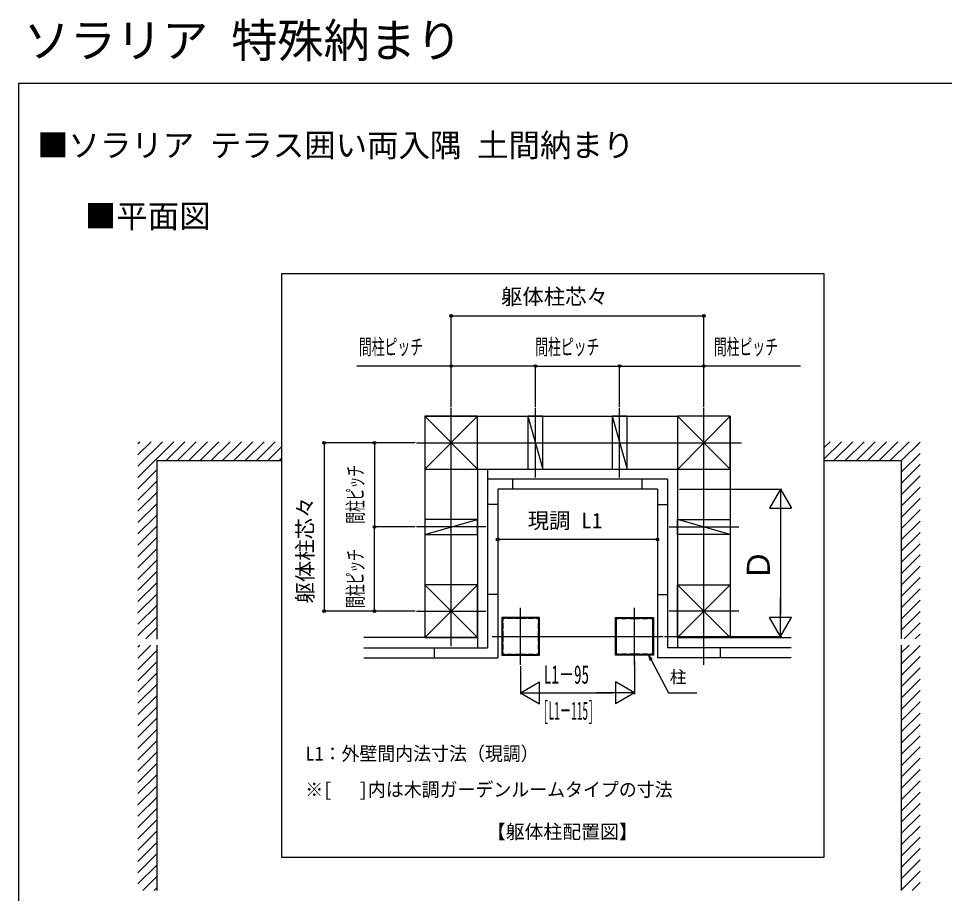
# Model space of a CAD drawing. Units: millimetres, scale not verified. Extents: x -875 to 875, y -1304 to 1297.
# Drawn here: x -875 to -139, y 602 to 1297 of the extents above; entities that cross this region are included whole.
import ezdxf
from ezdxf.enums import TextEntityAlignment as Align

# ---------------------------------------------------------------- set-up
doc = ezdxf.new("R2010")
doc.units = ezdxf.units.MM
doc.header["$LTSCALE"] = 8
for name, color, linetype in [('0-2_USER1', 3, 'Continuous'), ('0-4_YKK_12', 2, 'Continuous'), ('0-6_YKK_A1', 4, 'Continuous'), ('0-7_YKK_D', 6, 'Continuous'), ('0-8_YKK_ZWAK', 7, 'Continuous'), ('0-9_YSS_K', 3, 'Continuous')]:
    doc.layers.add(name, color=color, linetype=linetype)
doc.styles.add('ＭＳ ゴシック', font='')
doc.styles.get('ＭＳ ゴシック').set_extended_font_data('MS Gothic')

msp = doc.modelspace()

# ---------------------------------------------------------------- linework, layer by layer
at = {"layer": '0-4_YKK_12'}
for p, q in [((-530.94, 798.323), (-530.94, 987.656)), ((-463.94, 932.323), (-463.94, 987.656)), ((-396.94, 932.323), (-396.94, 987.656)), ((-329.94, 783.323), (-329.94, 987.656)), ((-558.607, 959.99), (-300.017, 959.99)), ((-503.274, 892.99), (-558.607, 892.99)), ((-357.607, 892.99), (-302.274, 892.99)), ((-558.607, 825.99), (-503.274, 825.99)), ((-475.74, 783.323), (-475.74, 828.656)), ((-385.14, 783.323), (-385.14, 828.656)), ((-302.274, 825.99), (-357.607, 825.99)), ((-498.407, 805.99), (-362.321, 805.99))]:
    msp.add_line(p, q, dxfattribs=at)
msp.add_lwpolyline([(-665.66, 1094.527), (-234.513, 1094.527), (-234.513, 630.138), (-665.66, 630.138)], close=True, dxfattribs=at)
at = {"layer": '0-6_YKK_A1'}
for p, q in [((-551.94, 980.99), (-350.94, 980.99)), ((-551.94, 980.99), (-551.94, 846.99)), ((-551.94, 938.99), (-509.94, 980.99)), ((-551.94, 980.99), (-509.94, 938.99)), ((-350.94, 980.99), (-308.94, 938.99)), ((-350.75, 938.99), (-308.94, 980.99)), ((-308.94, 980.99), (-308.94, 846.99)), ((-509.94, 938.99), (-350.94, 938.99)), ((-509.94, 938.99), (-509.94, 796.99)), ((-501.94, 938.99), (-501.94, 796.99)), ((-350.94, 938.99), (-350.94, 796.99)), ((-358.94, 930.99), (-501.94, 930.99)), ((-481.849, 922.99), (-481.849, 930.99)), ((-379.032, 922.99), (-379.032, 930.99)), ((-358.94, 930.99), (-358.94, 796.99)), ((-366.94, 922.99), (-366.94, 788.99)), ((-493.94, 910.898), (-501.94, 910.898)), ((-366.94, 910.898), (-358.94, 910.898)), ((-551.94, 886.99), (-509.94, 898.99)), ((-509.94, 886.99), (-509.94, 898.99)), ((-350.94, 886.99), (-350.94, 898.99)), ((-308.94, 886.99), (-350.94, 898.99)), ((-551.94, 886.99), (-509.94, 886.99)), ((-308.94, 886.99), (-350.94, 886.99)), ((-509.94, 846.99), (-551.94, 804.99)), ((-551.94, 846.99), (-509.94, 804.99)), ((-350.94, 846.99), (-308.94, 804.99)), ((-308.94, 846.99), (-350.94, 804.99)), ((-493.94, 839.209), (-501.94, 839.209)), ((-366.94, 839.209), (-358.94, 839.209)), ((-509.94, 804.99), (-600.309, 804.99)), ((-350.94, 804.99), (-260.572, 804.99)), ((-600.309, 796.99), (-501.94, 796.99)), ((-544.159, 788.99), (-544.159, 796.99)), ((-260.572, 796.99), (-358.94, 796.99)), ((-316.721, 788.99), (-316.721, 796.99)), ((-600.309, 788.99), (-493.94, 788.99)), ((-260.572, 788.99), (-366.94, 788.99))]:
    msp.add_line(p, q, dxfattribs=at)
for points in [[(-551.94, 938.99), (-509.94, 938.99), (-509.94, 980.99), (-551.94, 980.99)], [(-469.94, 980.99), (-457.94, 938.99), (-457.94, 980.99)], [(-402.94, 980.99), (-390.94, 938.99), (-390.94, 980.99)], [(-308.94, 938.99), (-308.94, 980.99), (-350.94, 980.99), (-350.94, 938.99)], [(-509.94, 804.99), (-509.94, 846.99), (-551.94, 846.99), (-551.94, 804.99)], [(-350.94, 804.99), (-350.94, 846.99), (-308.94, 846.99), (-308.94, 804.99)], [(-460.74, 820.99), (-490.74, 820.99), (-490.74, 790.99), (-460.74, 790.99)], [(-400.14, 820.99), (-370.14, 820.99), (-370.14, 790.99), (-400.14, 790.99)]]:
    msp.add_lwpolyline(points, close=True, dxfattribs=at)
for points in [[(-469.94, 980.99), (-469.94, 938.99), (-457.94, 938.99)], [(-402.94, 980.99), (-402.94, 938.99), (-390.94, 938.99)], [(-366.94, 922.99), (-493.94, 922.99), (-493.94, 788.99)], [(-509.94, 898.99), (-551.94, 898.99), (-551.94, 886.99)], [(-350.94, 898.99), (-308.94, 898.99), (-308.94, 886.99)], [(-471.54, 820.19), (-479.94, 820.19), (-480.18, 820.43), (-481.9, 820.43), (-482.14, 820.19), (-486.14, 820.19), (-486.38, 820.43), (-488.1, 820.43), (-488.34, 820.19), (-489.94, 820.19), (-489.94, 818.59), (-490.18, 818.35), (-490.18, 816.63), (-489.94, 816.39), (-489.94, 812.39), (-490.18, 812.15), (-490.18, 810.43), (-489.94, 810.19), (-489.94, 801.79), (-490.18, 801.55), (-490.18, 799.83), (-489.94, 799.59), (-489.94, 795.59), (-490.18, 795.35), (-490.18, 793.63), (-489.94, 793.39), (-489.94, 791.79), (-488.34, 791.79), (-488.1, 791.55), (-486.38, 791.55), (-486.14, 791.79), (-482.14, 791.79), (-481.9, 791.55), (-480.18, 791.55), (-479.94, 791.79), (-471.54, 791.79), (-471.3, 791.55), (-469.58, 791.55), (-469.34, 791.79), (-465.34, 791.79)], [(-465.34, 791.79), (-465.1, 791.55), (-463.38, 791.55), (-463.14, 791.79), (-461.54, 791.79), (-461.54, 793.39), (-461.3, 793.63), (-461.3, 795.35), (-461.54, 795.59), (-461.54, 799.59), (-461.3, 799.83), (-461.3, 801.55), (-461.54, 801.79), (-461.54, 810.19), (-461.3, 810.43), (-461.3, 812.15), (-461.54, 812.39), (-461.54, 816.39), (-461.3, 816.63), (-461.3, 818.35), (-461.54, 818.59), (-461.54, 820.19), (-463.14, 820.19), (-463.38, 820.43), (-465.1, 820.43), (-465.34, 820.19), (-469.34, 820.19), (-469.58, 820.43), (-471.3, 820.43), (-471.54, 820.19)], [(-395.54, 791.79), (-395.78, 791.55), (-397.5, 791.55), (-397.74, 791.79), (-399.34, 791.79), (-399.34, 793.39), (-399.58, 793.63), (-399.58, 795.35), (-399.34, 795.59), (-399.34, 799.59), (-399.58, 799.83), (-399.58, 801.55), (-399.34, 801.79), (-399.34, 810.19), (-399.58, 810.43), (-399.58, 812.15), (-399.34, 812.39), (-399.34, 816.39), (-399.58, 816.63), (-399.58, 818.35), (-399.34, 818.59), (-399.34, 820.19), (-397.74, 820.19), (-397.5, 820.43), (-395.78, 820.43), (-395.54, 820.19), (-391.54, 820.19), (-391.3, 820.43), (-389.58, 820.43), (-389.34, 820.19)], [(-389.34, 820.19), (-380.94, 820.19), (-380.7, 820.43), (-378.98, 820.43), (-378.74, 820.19), (-374.74, 820.19), (-374.5, 820.43), (-372.78, 820.43), (-372.54, 820.19), (-370.94, 820.19), (-370.94, 818.59), (-370.7, 818.35), (-370.7, 816.63), (-370.94, 816.39), (-370.94, 812.39), (-370.7, 812.15), (-370.7, 810.43), (-370.94, 810.19), (-370.94, 801.79), (-370.7, 801.55), (-370.7, 799.83), (-370.94, 799.59), (-370.94, 795.59), (-370.7, 795.35), (-370.7, 793.63), (-370.94, 793.39), (-370.94, 791.79), (-372.54, 791.79), (-372.78, 791.55), (-374.5, 791.55), (-374.74, 791.79), (-378.74, 791.79), (-378.98, 791.55), (-380.7, 791.55), (-380.94, 791.79), (-389.34, 791.79), (-389.58, 791.55), (-391.3, 791.55), (-391.54, 791.79), (-395.54, 791.79)]]:
    msp.add_lwpolyline(points, dxfattribs=at)
at = {"layer": '0-7_YKK_D'}
for p, q in [((-530.94, 988.656), (-530.94, 1061.99)), ((-530.94, 1060.99), (-329.94, 1060.99)), ((-329.94, 988.656), (-329.94, 1061.99)), ((-530.94, 988.656), (-530.94, 1021.99)), ((-463.94, 988.656), (-463.94, 1021.99)), ((-463.94, 988.656), (-463.94, 1021.99)), ((-463.94, 1020.99), (-396.94, 1020.99)), ((-396.94, 988.656), (-396.94, 1021.99)), ((-396.94, 988.656), (-396.94, 1021.99)), ((-396.94, 1020.99), (-329.94, 1020.99)), ((-329.94, 988.656), (-329.94, 1021.99)), ((-253.029, 1020.99), (-329.94, 1020.99)), ((-559.607, 959.99), (-632.94, 959.99)), ((-631.94, 959.99), (-631.94, 825.99)), ((-559.607, 959.99), (-592.94, 959.99)), ((-591.94, 959.99), (-591.94, 892.99)), ((-349.435, 922.99), (-267.94, 922.99)), ((-268.94, 922.99), (-277.69, 907.834)), ((-268.94, 922.99), (-260.19, 907.834)), ((-268.94, 922.99), (-268.94, 892.679)), ((-277.69, 907.834), (-260.19, 907.834)), ((-268.94, 905.49), (-268.94, 823.49)), ((-559.607, 892.99), (-592.94, 892.99)), ((-559.607, 892.99), (-592.94, 892.99)), ((-591.94, 825.99), (-591.94, 892.99)), ((-366.94, 882.99), (-493.94, 882.989)), ((-268.94, 805.99), (-268.94, 836.301)), ((-559.607, 825.99), (-632.94, 825.99)), ((-559.607, 825.99), (-592.94, 825.99)), ((-268.94, 805.99), (-277.69, 821.145)), ((-260.19, 821.145), (-277.69, 821.145)), ((-268.94, 805.99), (-260.19, 821.145)), ((-361.321, 805.99), (-267.94, 805.99)), ((-475.74, 782.323), (-475.74, 759.99)), ((-385.14, 786.323), (-385.14, 759.99)), ((-475.74, 760.99), (-460.585, 769.74)), ((-460.585, 752.24), (-460.585, 769.74)), ((-385.14, 760.99), (-400.296, 769.74)), ((-400.296, 769.74), (-400.296, 752.24)), ((-475.74, 760.99), (-460.585, 752.24)), ((-475.74, 760.99), (-445.429, 760.99)), ((-458.24, 760.99), (-402.64, 760.99)), ((-385.14, 760.99), (-415.451, 760.99)), ((-385.14, 760.99), (-400.296, 752.24))]:
    msp.add_line(p, q, dxfattribs=at)
for points in [[(-463.94, 1020.99), (-530.94, 1020.99), (-605.975, 1020.99)], [(-370.977, 787.772), (-373.978, 790.99), (-372.988, 786.703)], [(-373.978, 790.99), (-371.983, 787.237), (-358.027, 760.99), (-335.598, 760.99)]]:
    msp.add_lwpolyline(points, dxfattribs=at)
for centre in [(-530.94, 1060.99), (-329.94, 1060.99), (-530.94, 1020.99), (-463.94, 1020.99), (-463.94, 1020.99), (-396.94, 1020.99), (-396.94, 1020.99), (-329.94, 1020.99), (-631.94, 959.99), (-591.94, 959.99), (-591.94, 892.99), (-591.94, 892.99), (-493.94, 882.989), (-366.94, 882.99), (-631.94, 825.99), (-591.94, 825.99)]:
    msp.add_circle(centre, 1.075, dxfattribs=at)
at = {"layer": '0-8_YKK_ZWAK'}
for q in [(-875, -1304.2), (875, 1245.8)]:
    msp.add_line((-875, 1245.8), q, dxfattribs=at)
at = {"layer": '0-9_YSS_K'}
for p, q in [((-780, 959.334), (-778.534, 960.801)), ((-780, 950.354), (-769.553, 960.801)), ((-780, 941.374), (-760.573, 960.801)), ((-780, 932.394), (-751.593, 960.801)), ((-757.613, 945.801), (-742.613, 960.801)), ((-748.632, 945.801), (-733.632, 960.801)), ((-739.652, 945.801), (-724.652, 960.801)), ((-730.672, 945.801), (-715.672, 960.801)), ((-721.692, 945.801), (-706.692, 960.801)), ((-712.711, 945.801), (-697.711, 960.801)), ((-703.731, 945.801), (-688.731, 960.801)), ((-694.751, 945.801), (-679.751, 960.801)), ((-685.771, 945.801), (-670.771, 960.801)), ((-234.513, 955.848), (-229.56, 960.801)), ((-234.513, 946.868), (-220.58, 960.801)), ((-226.6, 945.801), (-211.6, 960.801)), ((-217.62, 945.801), (-202.62, 960.801)), ((-208.639, 945.801), (-193.639, 960.801)), ((-199.659, 945.801), (-184.659, 960.801)), ((-190.679, 945.801), (-175.679, 960.801)), ((-181.699, 945.801), (-166.699, 960.801)), ((-173, 945.519), (-158, 960.519)), ((-676.79, 945.801), (-665.66, 956.931)), ((-173, 936.539), (-158, 951.539)), ((-765, 945.801), (-665.66, 945.801)), ((-765, 945.801), (-765, 803.709)), ((-667.81, 945.801), (-665.66, 947.951)), ((-234.513, 945.801), (-173, 945.801)), ((-173, 945.801), (-173, 804.05)), ((-780, 923.413), (-765, 938.413)), ((-173, 927.558), (-158, 942.558)), ((-780, 914.433), (-765, 929.433)), ((-173, 918.578), (-158, 933.578)), ((-173, 909.598), (-158, 924.598)), ((-780, 905.453), (-765, 920.453)), ((-173, 900.618), (-158, 915.618)), ((-780, 896.473), (-765, 911.473)), ((-173, 891.637), (-158, 906.637)), ((-780, 887.492), (-765, 902.492)), ((-780, 878.512), (-765, 893.512)), ((-173, 882.657), (-158, 897.657)), ((-780, 869.532), (-765, 884.532)), ((-173, 873.677), (-158, 888.677)), ((-173, 864.697), (-158, 879.697)), ((-780, 860.551), (-765, 875.551)), ((-173, 855.716), (-158, 870.716)), ((-780, 851.571), (-765, 866.571)), ((-173, 846.736), (-158, 861.736)), ((-780, 842.591), (-765, 857.591)), ((-780, 833.611), (-765, 848.611)), ((-173, 837.756), (-158, 852.756)), ((-780, 824.63), (-765, 839.63)), ((-173, 828.776), (-158, 843.776)), ((-173, 819.795), (-158, 834.795)), ((-780, 815.65), (-765, 830.65)), ((-173, 810.815), (-158, 825.815)), ((-780, 806.67), (-765, 821.67)), ((-773.64, 804.05), (-765, 812.69)), ((-170.785, 804.05), (-158, 816.835)), ((-161.805, 804.05), (-158, 807.855)), ((-780, 797.69), (-778.64, 799.05)), ((-780, 788.709), (-769.659, 799.05)), ((-765, 799.05), (-765, 604.05)), ((-173, 799.05), (-173, 604.05)), ((-173, 792.855), (-166.805, 799.05)), ((-173, 783.874), (-158, 798.874)), ((-780, 779.729), (-765, 794.729)), ((-173, 774.894), (-158, 789.894)), ((-780, 770.749), (-765, 785.749)), ((-173, 765.914), (-158, 780.914)), ((-780, 761.769), (-765, 776.769)), ((-780, 752.788), (-765, 767.788)), ((-173, 756.934), (-158, 771.934)), ((-780, 743.808), (-765, 758.808)), ((-173, 747.953), (-158, 762.953)), ((-173, 738.973), (-158, 753.973)), ((-780, 734.828), (-765, 749.828)), ((-173, 729.993), (-158, 744.993)), ((-780, 725.848), (-765, 740.848)), ((-780, 716.867), (-765, 731.867)), ((-173, 721.013), (-158, 736.013)), ((-780, 707.887), (-765, 722.887)), ((-173, 712.032), (-158, 727.032)), ((-173, 703.052), (-158, 718.052)), ((-780, 698.907), (-765, 713.907)), ((-173, 694.072), (-158, 709.072)), ((-780, 689.927), (-765, 704.927)), ((-173, 685.091), (-158, 700.091)), ((-780, 680.946), (-765, 695.946)), ((-780, 671.966), (-765, 686.966)), ((-173, 676.111), (-158, 691.111)), ((-780, 662.986), (-765, 677.986)), ((-173, 667.131), (-158, 682.131)), ((-173, 658.151), (-158, 673.151)), ((-780, 654.006), (-765, 669.006)), ((-173, 649.17), (-158, 664.17)), ((-780, 645.025), (-765, 660.025)), ((-780, 636.045), (-765, 651.045)), ((-173, 640.19), (-158, 655.19)), ((-780, 627.065), (-765, 642.065)), ((-173, 631.21), (-158, 646.21)), ((-173, 622.23), (-158, 637.23)), ((-780, 618.085), (-765, 633.085)), ((-173, 613.249), (-158, 628.249)), ((-780, 609.104), (-765, 624.104)), ((-173, 604.269), (-158, 619.269)), ((-776.074, 604.05), (-765, 615.124)), ((-767.094, 604.05), (-765, 606.144)), ((-164.239, 604.05), (-158, 610.289))]:
    msp.add_line(p, q, dxfattribs=at)

# ---------------------------------------------------------------- texts
at = {"layer": '0-2_USER1', "style": 'ＭＳ ゴシック'}
for s, height, p in [('ソラリア 特殊納まり', 26.91, (-870.919, 1258.388)), ('■ソラリア テラス囲い両入隅 土間納まり', 18.33, (-860.256, 1181.925)), ('■平面図', 18.33, (-822.256, 1125.499)), ('【躯体柱配置図】', 11, (-502.557, 641.845))]:
    msp.add_text(s, height=height, dxfattribs=at).set_placement(p, align=Align.BOTTOM_LEFT)
at = {"layer": '0-2_USER1', "style": 'ＭＳ ゴシック', "width": 0.95}
for s, p in [('L1：外壁間内法寸法（現調）', (-646.619, 703.987)), ('※[   ]内は木調ガーデンルームタイプの寸法', (-646.943, 675.408))]:
    msp.add_text(s, height=11, dxfattribs=at).set_placement(p, align=Align.BOTTOM_LEFT)
at = {"layer": '0-7_YKK_D', "style": 'ＭＳ ゴシック'}
for s, height, p in [('躯体柱芯々', 12.46, (-491.292, 1066.211)), ('現調 L1', 12.46, (-470.042, 888.115)), ('柱', 9.751, (-357.103, 765.945))]:
    msp.add_text(s, height=height, dxfattribs=at).set_placement(p, align=Align.BOTTOM_LEFT)
for s, height, width, p in [('間柱ピッチ', 12.46, 0.6, (-604.25, 1026.211)), ('間柱ピッチ', 12.46, 0.6, (-464.083, 1026.211)), ('間柱ピッチ', 12.46, 0.6, (-322.039, 1026.211)), ('L1－95', 14.66, 0.6, (-457.202, 763.99)), ('[L1－115]', 14.66, 0.45, (-457.977, 735.262))]:
    msp.add_text(s, height=height, dxfattribs=dict(at, width=width)).set_placement(p, align=Align.BOTTOM_LEFT)
at = {"layer": '0-7_YKK_D', "style": 'ＭＳ ゴシック', "width": 0.55}
for p in [(-597.162, 895.651), (-597.162, 828.651)]:
    msp.add_text('間柱ピッチ', height=12.46, rotation=90, dxfattribs=at).set_placement(p, align=Align.BOTTOM_LEFT)
at = {"layer": '0-7_YKK_D', "style": 'ＭＳ ゴシック'}
for s, height, p in [('躯体柱芯々', 12.46, (-637.162, 832.137)), ('Ｄ', 18.33, (-271.94, 850.143))]:
    msp.add_text(s, height=height, rotation=90, dxfattribs=at).set_placement(p, align=Align.BOTTOM_LEFT)

doc.saveas('drawing.dxf')
